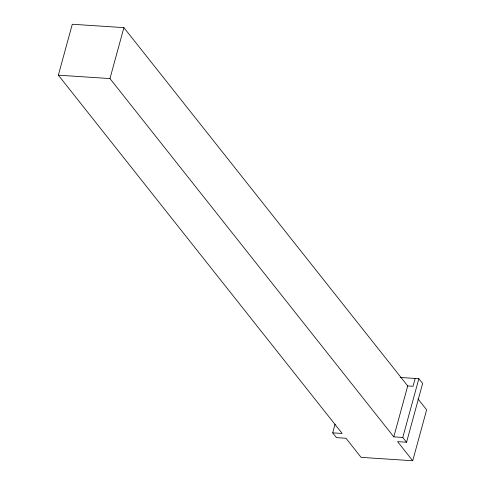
<?xml version="1.0" encoding="UTF-8"?>
<svg xmlns="http://www.w3.org/2000/svg" width="485" height="485" viewBox="0 0 485 485"><rect width="100%" height="100%" fill="white"/><g stroke="black" fill="none" stroke-linecap="round" stroke-linejoin="round"><path stroke-width="0.73" d="M335.08 424.151L332.698 432.856L342.18 433.481L58.358 75.181L72.289 24.25L123.893 27.633L407.721 385.933L413.032 386.278L415.178 378.445M400.198 377.463L418.858 378.688L422.641 383.465L406.569 442.229L402.78 437.452L393.79 436.864L109.962 78.57L123.893 27.633M393.79 436.864L407.721 385.933M402.78 437.452L418.858 378.688M332.698 432.856L336.481 437.634L345.969 438.258L361.107 457.367L412.711 460.75L426.642 409.819L417.924 398.815M58.358 75.181L109.962 78.57M406.569 442.229L397.573 441.641L412.711 460.75"/></g></svg>
